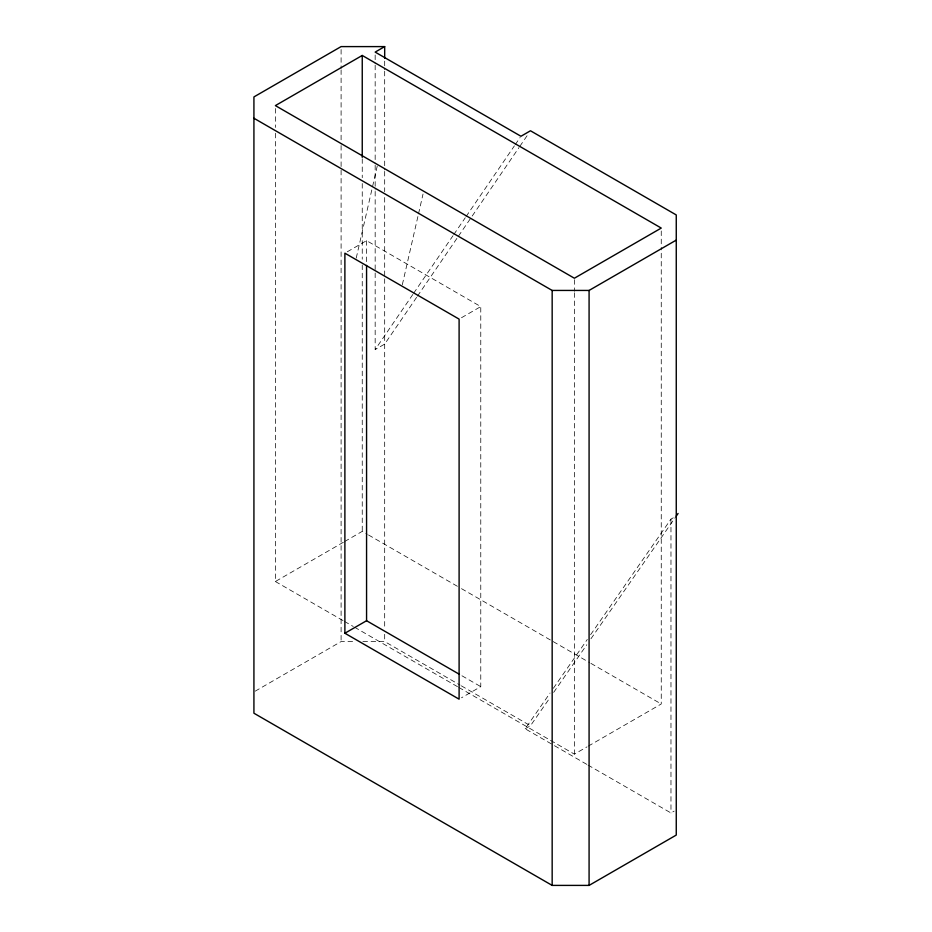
<?xml version="1.0" encoding="UTF-8"?>
<svg xmlns="http://www.w3.org/2000/svg" width="932" height="932" viewBox="0 0 932 932"><rect width="100%" height="100%" fill="white"/><g stroke="black" fill="none" stroke-linecap="round" stroke-linejoin="round"><path stroke-width="0.7" stroke-dasharray="4.66 3.5" d="M356.222 258.117L377.25 166.024M402.321 284.726L418.177 215.304M418.503 213.882L423.023 194.054M375.165 191.41L375.165 349.582L412.841 294.454M413.657 293.254L452.975 235.738M453.791 234.538L465.254 217.762M466.07 216.562L514.394 145.858M515.221 144.658L520.138 137.47M416.627 297.343L384.683 344.083L375.165 349.582M417.443 296.155L457.577 237.427M458.393 236.227L519.008 147.547M519.823 146.347L527.197 135.559M586.764 764.345L525.182 728.789L550.031 693.058M553.352 688.294L587.311 639.445M590.62 634.68L670.97 519.136L674.151 517.307M525.182 728.789L530.471 725.737L549.519 698.336M553.666 692.383L586.799 644.734M590.935 638.781L676.259 516.083M347.298 251.78L366.567 240.654L480.772 306.593L480.772 686.651L461.503 697.777M461.503 317.719L480.772 306.593M275.383 133.253L275.383 581.521L343.36 542.273M344.63 541.539L362.245 531.368L367.278 534.269M255.17 691.183L341.1 641.566L355.628 641.566M550.509 740.369L574.38 754.139L586.974 746.882M588.232 746.148L661.254 703.986L661.254 251.36M588.022 765.079L670.97 812.96L674.151 811.131M362.886 641.566L384.683 641.566L460.082 685.102M368.536 534.991L460.245 587.941M461.503 588.663L551.954 640.89M553.212 641.612L589.641 662.652M590.9 663.374L661.254 703.986M461.957 675.782L480.772 686.651M461.34 685.836L530.471 725.737M275.383 581.521L343.221 620.689M344.479 621.411L353.275 626.49M354.533 627.213L457.542 686.686M458.8 687.42L549.263 739.635M670.97 519.136L670.97 812.96M661.254 230.985L661.254 249.904M574.38 279.682L574.38 291.332M574.38 292.788L574.38 754.139M384.683 61.116L384.683 69.818M384.683 71.275L384.683 169.95M384.683 171.395L384.683 191.712M384.683 197.514L384.683 277.328M384.683 278.785L384.683 628.506M384.683 634.308L384.683 641.566M375.165 55L375.165 63.702M375.165 65.158L375.165 163.834M375.165 165.279L375.165 189.953M366.567 240.654L366.567 263.954M362.245 158.778L362.245 177.709M362.245 183.522L362.245 259.201M362.245 265.026L362.245 531.368M341.1 49.513L341.1 68.42M341.1 69.877L341.1 144.064M341.1 145.52L341.1 168.797M341.1 170.253L341.1 641.566M275.383 108.52L275.383 127.439"/><path stroke-width="1.4" d="M676.259 516.083L678.077 513.474M362.245 55.454L275.383 105.607L574.38 278.225L661.254 228.072L362.245 55.454L362.245 157.333M384.683 46.6L375.165 52.099L520.953 136.27L530.471 130.771L676.259 214.942L676.259 835.072L589.082 885.4L552.163 885.4L253.923 713.213L253.923 96.928L341.1 46.6L384.683 46.6L384.683 58.203M253.923 118.248L552.163 290.435L589.082 290.435L676.259 240.107M344.887 633.236L459.103 699.175L459.103 319.117L344.887 253.178L344.887 633.236L366.567 620.724L459.441 674.337M589.082 290.435L589.082 885.4M552.163 290.435L552.163 885.4M366.567 265.41L366.567 620.724"/></g></svg>
